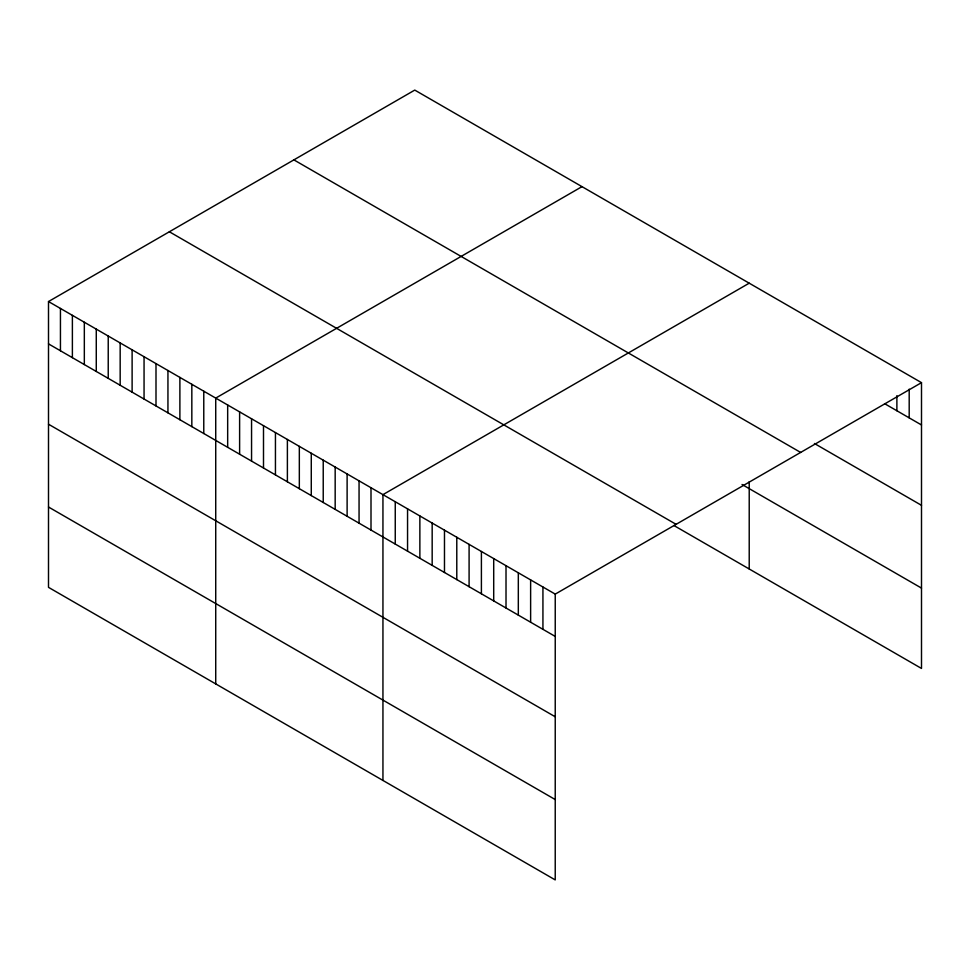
<?xml version="1.0" encoding="UTF-8"?>
<svg xmlns="http://www.w3.org/2000/svg" width="970" height="970" viewBox="0 0 970 970"><rect width="100%" height="100%" fill="white"/><g stroke="black" fill="none" stroke-linecap="round" stroke-linejoin="round"><path stroke-width="1.45" d="M48.5 301.549L555.24 594.113L555.228 879.911L48.5 587.347L48.5 301.549L414.76 90.089L921.5 382.653L921.5 668.451L673.956 525.534M581.988 186.64L215.728 398.1L215.728 683.886M749.216 283.179L382.944 494.639L382.944 780.438M555.24 594.113L921.5 382.653M884.579 403.653L921.5 424.969M814.436 443.508L921.5 505.321M293.898 159.88L800.638 452.432M742.038 484.491L921.5 588.099M169.362 231.769L676.102 524.333M48.5 343.877L555.24 636.429M48.5 424.217L555.228 716.781M48.5 507.007L555.228 799.559M909.193 389.152L909.193 417.864M896.886 395.651L896.886 410.759M749.216 481.726L749.216 568.978M542.933 587.008L542.933 629.324M530.626 579.902L530.626 622.219M518.319 572.797L518.319 615.113M506.013 565.692L506.013 608.008M493.706 558.587L493.706 600.903M481.399 551.481L481.399 593.798M469.092 544.376L469.092 586.692M456.785 537.271L456.785 579.599M444.478 530.166L444.478 572.494M432.171 523.06L432.171 565.389M419.864 515.955L419.864 558.284M407.558 508.85L407.558 551.178M395.251 501.745L395.251 544.073M371.001 487.752L371.001 530.069M359.058 480.853L359.058 523.169M347.114 473.954L347.114 516.27M335.171 467.055L335.171 509.383M323.228 460.168L323.228 502.484M311.273 453.269L311.273 495.585M299.33 446.37L299.33 488.686M287.387 439.471L287.387 481.799M275.444 432.584L275.444 474.9M263.5 425.684L263.5 468.001M251.557 418.785L251.557 461.102M239.614 411.886L239.614 454.215M227.671 404.999L227.671 447.315M203.773 391.201L203.773 433.517M191.83 384.302L191.83 426.63M179.887 377.415L179.887 419.731M167.943 370.516L167.943 412.832M156 363.617L156 405.933M144.057 356.717L144.057 399.046M132.114 349.83L132.114 392.147M120.171 342.931L120.171 385.248M108.228 336.032L108.228 378.349M96.272 329.133L96.272 371.462M84.329 322.246L84.329 364.562M72.386 315.347L72.386 357.663M60.443 308.448L60.443 350.764"/></g></svg>
